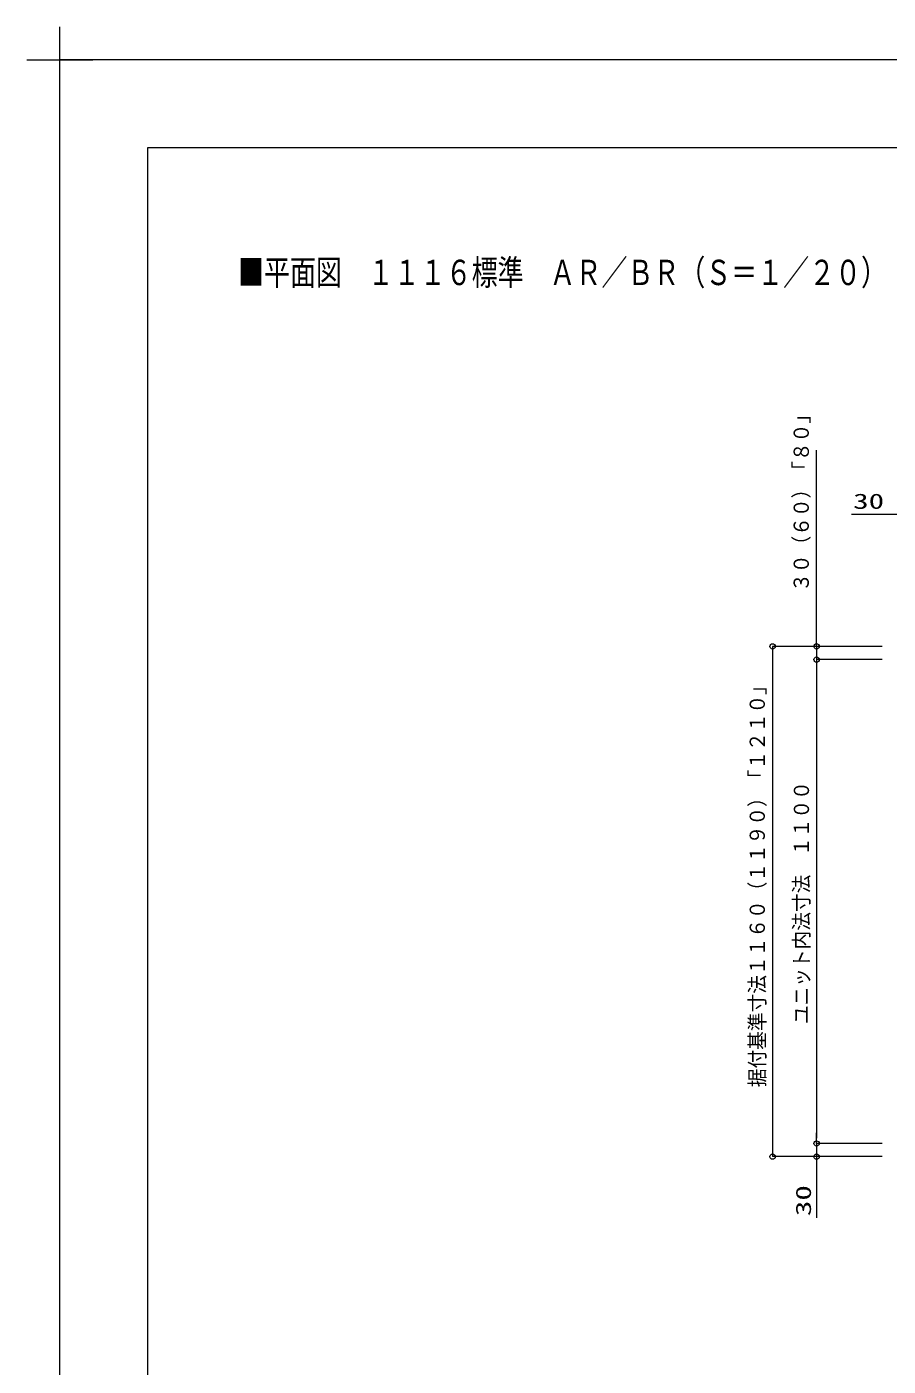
# Model space of a CAD drawing. Units: millimetres on the paper. Extents: x -305 to 305, y -152 to 152.
# Drawn here: x -304.8 to -206.8, y 0 to 152.3 of the extents above; entities that cross this region are included whole.
import ezdxf
from ezdxf.enums import TextEntityAlignment as Align

# ---------------------------------------------------------------- set-up
doc = ezdxf.new("R2010")
doc.units = ezdxf.units.MM
for name, color, linetype, lineweight in [('0-0_0', 7, 'Continuous', 9), ('0-2_1図面枠', 7, 'Continuous', 9), ('0-3_図面枠', 3, 'Continuous', 9), ('0-4_DEFPOINTS', 7, 'Continuous', 9)]:
    doc.layers.add(name, color=color, linetype=linetype, lineweight=lineweight)
doc.styles.add('ＭＳ ゴシック', font='')
doc.styles.get('ＭＳ ゴシック').set_extended_font_data('MS Gothic')

# ---------------------------------------------------------------- blocks, each defined once
blk = doc.blocks.new('_ORIGIN')
at = {"layer": '0-0_0'}
blk.add_line((0, 0), (-1, 0), dxfattribs=at)
blk.add_circle((0, 0), 0.5, dxfattribs=at)
blk = doc.blocks.new('グループ-6')
at = {"layer": '0-2_1図面枠'}
for p, q in [((-4200, 2895), (-4200, 3045)), ((-4275, 2970), (-4125, 2970))]:
    blk.add_line(p, q, dxfattribs=at)

msp = doc.modelspace()

# ---------------------------------------------------------------- linework, layer by layer
at = {"layer": '0-0_0'}
for p, q in [((-214.932, 82.423), (-214.932, 83.023)), ((-207.474, 81.823), (-219.934, 81.823)), ((-219.934, 81.823), (-219.934, 23.823)), ((-214.932, 81.823), (-214.932, 80.323)), ((-207.474, 80.323), (-214.932, 80.323)), ((-214.932, 79.723), (-214.932, 79.123)), ((-214.932, 79.723), (-214.932, 25.923)), ((-214.933, 25.923), (-214.933, 26.523)), ((-214.933, 25.323), (-214.933, 23.823)), ((-207.474, 25.323), (-214.932, 25.323)), ((-207.474, 23.823), (-219.934, 23.823)), ((-214.933, 23.223), (-214.933, 22.623))]:
    msp.add_line(p, q, dxfattribs=at)
for points in [[(-207.474, 81.823), (-214.932, 81.823), (-214.932, 104.113)], [(-204.934, 84.363), (-204.934, 96.823), (-210.971, 96.823)], [(-207.474, 23.823), (-214.933, 23.823), (-214.933, 16.863)]]:
    msp.add_lwpolyline(points, dxfattribs=at)
for centre in [(-219.934, 81.823), (-219.934, 23.823)]:
    msp.add_circle(centre, 0.3, dxfattribs=at)
at = {"layer": '0-3_図面枠'}
msp.add_lwpolyline([(-291.017, -138.498), (108.983, -138.498), (108.983, 138.502), (-291.017, 138.502)], close=True, dxfattribs=at)
at = {"layer": '0-4_DEFPOINTS'}
for p in [(118.983, 148.502), (-301.017, -148.498)]:
    msp.add_line(p, (-301.017, 148.502), dxfattribs=at)

# ---------------------------------------------------------------- block references
at = {"layer": '0-0_0', "xscale": 0.6, "yscale": 0.6}
for p, rotation in [((-214.932, 81.823), 270), ((-214.932, 80.323), 90), ((-214.932, 80.323), 90), ((-214.933, 25.323), 270), ((-214.932, 25.323), 270), ((-214.933, 23.823), 90)]:
    msp.add_blockref('_ORIGIN', p, dxfattribs=dict(at, rotation=rotation))
at = {"layer": '0-2_1図面枠', "xscale": 0.05, "yscale": 0.05}
msp.add_blockref('グループ-6', (-91.017, 0.002), dxfattribs=at)
msp.add_blockref('グループ-6', (-91.017, 0.002), dxfattribs=at)

# ---------------------------------------------------------------- texts
at = {"layer": '0-0_0', "style": 'ＭＳ ゴシック'}
for s, height, width, p in [('■平面図\u3000１１１６標準\u3000ＡＲ／ＢＲ（Ｓ＝１／２０）', 2.886, 0.75, (-280.735, 122.023)), ('30', 1.73, 1.5, (-210.778, 96.94))]:
    msp.add_text(s, height=height, dxfattribs=dict(at, width=width)).set_placement(p, align=Align.BOTTOM_LEFT)
for s, width, p in [('３０（６０）「８０」', 0.9, (-215.294, 88.024)), ('据付基準寸法１１６０（１１９０）「１２１０」', 0.9, (-220.295, 31.719)), ('ユニット内法寸法\u3000１１００', 0.9, (-215.274, 38.888)), ('30', 1.5, (-215.05, 17.056))]:
    msp.add_text(s, height=1.73, rotation=90, dxfattribs=dict(at, width=width)).set_placement(p, align=Align.BOTTOM_LEFT)

doc.saveas('drawing.dxf')
